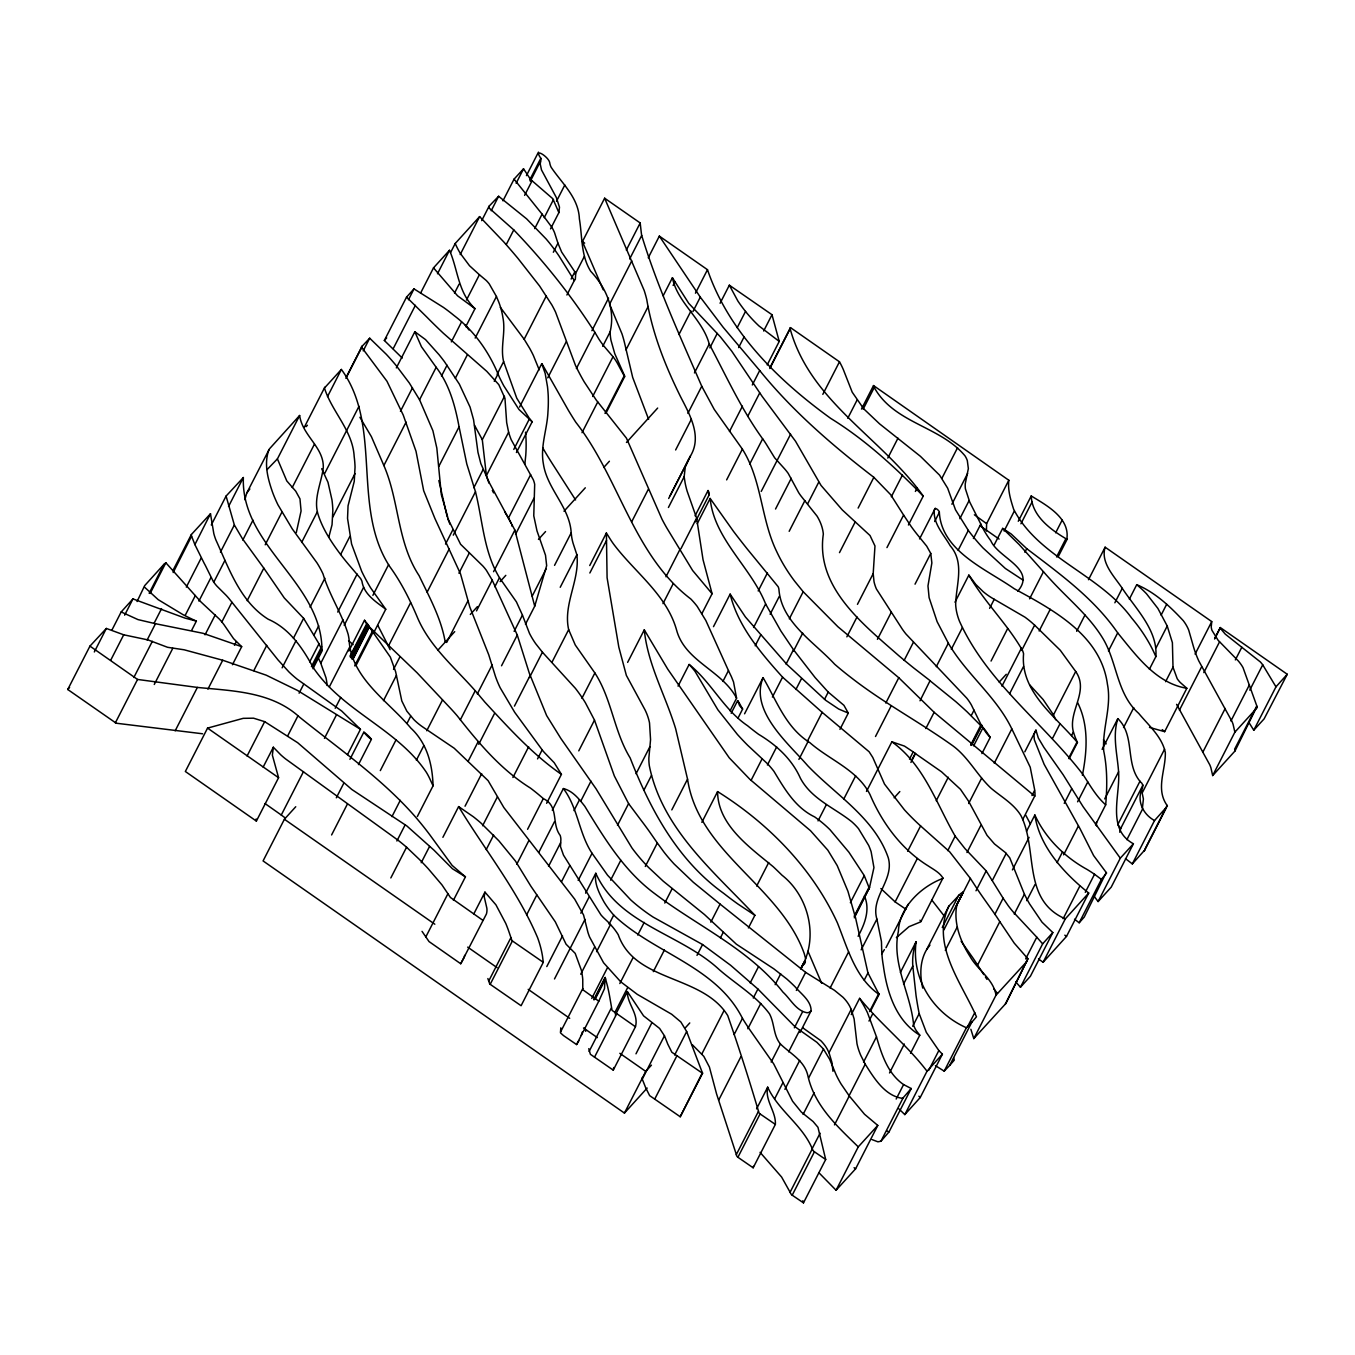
<?xml version="1.0" encoding="UTF-8"?>
<svg xmlns="http://www.w3.org/2000/svg" width="1355" height="1355" viewBox="0 0 1355 1355"><rect width="100%" height="100%" fill="white"/><g stroke="black" fill="none" stroke-linecap="round" stroke-linejoin="round"><path stroke-width="1.5" d="M854.327 917.809L869.131 888.338M606.125 412.868L624.621 376.707A4.37 3.117 27.1 0 0 624.418 375.437L614.764 353.689L610.97 340.257A87.245 62.11 27.1 0 1 610.106 331.907C615.543 309.143 606.176 287.836 590.729 271.305C580.821 255.705 582.362 236.38 579.381 218.849C578.568 197.593 562.088 183.552 551.129 167.241A18.665 13.296 27.1 0 1 549.757 162.888C548.894 156.79 532.786 146.814 540.831 158.298A2.219 1.575 27.1 0 1 541.068 158.942L540.222 163.989L541.475 169.883L556.346 197.542L559.48 207.179L558.87 212.633L550.537 228.893M748.4 927.938L754.887 915.286C713.255 870.943 661.985 828.769 649.316 765.677A79.115 56.334 27.1 0 1 648.859 758.038L650.552 739.711L649.519 722.893A68.394 48.695 27.1 0 0 645.082 709.969L626.366 675.417L618.812 647.114L607.091 577.738L606.396 532.989L610.444 539.459A78.183 55.674 27.1 0 0 613.646 544.168C634.936 572.504 666.829 594.777 676.636 630.261C685.207 661.562 722.164 670.42 736.578 698.198L730.091 710.85M560.801 1027.835L560.479 1032.866L563.494 1035.576L576.586 1044.57L578.873 1040.776M1096.449 825.788L1096.517 822.265M1094.281 896.468L1098.092 901.566L1120.297 858.189L1083.102 806.699L1063.184 774.789L1043.875 747.333L1038.32 738.001L1035.931 730.142L1033.899 734.647L1034.339 739.796L1044.129 764.288L1080.054 828.752L1093.62 855.581L1106.595 873.027L1101.395 879.395L1094.535 874.263A121.086 86.212 27.1 0 0 1086.981 869.385C1064.81 857.224 1045.399 838.152 1034.864 815.016C1039.522 846.74 1064.149 873.399 1088.709 893.047L1066.504 936.424L1043.13 962.253L1038.489 958.967M1105.697 804.819C1096.093 796.384 1089.894 785.019 1082.967 774.484C1043.028 722.503 986.999 682.293 959.492 621.268A74.085 52.743 27.1 0 1 955.665 604.686C955.969 584.937 965.099 562.833 950.16 545.709C943.842 534.598 932.901 523.521 934.323 509.92C934.95 506.651 938.592 510.09 939.32 511.817C941.081 551.112 986.067 568.981 1014.234 588.731C1053.445 610.004 1100.819 635.275 1107.425 684.224C1111.879 706.717 1102.055 728.617 1103.732 751.009C1107.442 768.912 1107.187 786.832 1105.697 804.819L1095.534 824.721M328.875 536.936L332.043 524.775L332.839 510.496A168.105 119.697 27.1 0 0 331.975 499.91L327.995 482.329L321.711 468.728M373.726 632.734L385.752 609.242L370.677 587.935A199.693 142.19 27.1 0 1 361.683 571.302L351.589 543.999L347.541 518.406L348.049 505.822L354.248 481.398L355.044 467.102A168.105 119.697 27.1 0 0 354.18 456.533C352.723 430.483 331.89 411.785 324.455 388.021L341.392 369.441C382.788 426.164 351.25 507.193 389.664 566.441C400.809 581.769 409.413 598.673 416.832 616.085C430.043 648.639 458.938 670.64 480.669 697.148A233.975 166.597 27.1 0 1 484.751 701.992C508.532 727.754 532.498 754.312 561.427 774.366L546.624 803.295M970.773 744.844L981.054 724.739L971.399 704.99A49.949 35.552 27.1 0 0 966.776 698.164L906.021 634.072A77.455 55.149 27.1 0 1 902.295 629.127L876.397 588.968A51.676 36.788 27.1 0 1 874.026 581.668L873.196 573.622L874.974 545.98L870.029 535.53L842.302 509.937L821.045 485.446L795.537 441.256L762.188 396.456L731.734 351.165L720.267 336.718L688.763 303.368L672.419 277.724L663.171 295.796M351.995 658.784L368.611 625.908L390.359 657.107L395.643 671.758L401.808 700.958L406.822 711.121L413.749 719.488A46.036 32.774 27.1 0 0 422.557 726.839L454.179 748.214L488.105 780.649L503.84 807.529L574.723 899.195L583.582 915.048L587.884 932.206A69.173 49.254 27.1 0 0 589.628 937.101L603.568 962.744L620.726 981.799L637.223 994.316L671.69 1014.268L680.837 1021.958L686.663 1031.545L702.568 1073.329L671.843 1052.242L667.744 1044.044A419.491 298.693 27.1 0 0 664.458 1035.779L659.614 1028.445L643.557 1015.844L627.365 991.589C627.077 1003.903 639.001 1013.98 635.461 1026.751L613.256 1070.145L590.39 1054.292L588.781 1048.651M1069.129 758.766L1077.445 742.506C1055.376 716.05 1020.18 691.999 1023.567 653.804A24.492 17.429 27.1 0 0 1022.534 650.552C1007.172 623.69 984.238 601.925 968.859 575.096L954.987 602.213M1031.223 495.964C1031.951 516.204 1050.938 529.856 1066.825 539.239C1070.213 518.05 1046.585 505.347 1031.223 495.964L1018.266 521.269M576.586 1044.57L598.791 1001.193L582.785 989.726L582.752 979.275A122.661 87.347 27.1 0 0 581.414 970.332L575.198 953.378L566.068 944.198L555.313 921.857L530.821 886.119L515.459 861.069L498.809 840.744L480.89 822.976A154.504 110.009 27.1 0 0 473.335 816.743L458.617 806.598L442.899 837.322M760.07 1152.326L781.615 1177.055L790.101 1192.231A13.415 9.553 27.1 0 0 790.524 1193.23L791.286 1194.365A3.354 2.388 27.1 0 0 792.218 1195.195L803.481 1202.867L825.686 1159.49L814.423 1151.801A3.354 2.388 27.1 0 1 813.474 1150.988L812.729 1149.836A13.415 9.553 27.1 0 1 812.306 1148.837C802.38 1124.938 778.464 1110.727 767.675 1087.184C764.66 1100.514 776.178 1111.608 775.365 1124.413L753.16 1167.79L737.916 1157.272A3.608 2.575 27.1 0 1 736.375 1154.629L716.575 1093.942L709.41 1067.062L703.821 1056.375L692.27 1044.671M516.424 452.519L532.159 421.795L518.982 409.498L503.789 385.819A247.846 176.472 27.1 0 1 499.148 376.656C489.612 352.808 474.69 331.196 454.094 315.563A148.898 106.029 27.1 0 0 443.559 307.483L414.003 288.886L406.551 297.101L426.961 317.222A485.937 345.999 27.1 0 0 443.475 333.347L486.801 371.372L498.809 384.651L504.958 398.285L506.668 422.591L508.616 432.211A100.27 71.392 27.1 0 0 511.225 439.765L533.311 479.772A32.689 23.272 27.1 0 1 534.683 484.396L533.768 515.832L536.987 530.872L545.506 555.228L546.658 565.679L534.717 606.193L525.469 624.265M861.492 409.058L873.518 385.565L1008.814 480.246L986.609 523.64L986.44 531.008M1008.814 480.246C1007.663 490.154 1010.661 499.91 1013.642 509.243C1038.591 557.786 1099.701 574.198 1131.628 618.015A154.351 109.907 27.1 0 1 1155.866 656.616L1149.379 669.268M524.876 463.918L525.774 455.094A248.727 177.099 27.1 0 0 526.045 439.731L525.96 438.004A214.056 152.404 27.1 0 0 525.52 432.16M352.588 659.377L369.238 626.84L417.018 672.707L450.758 708.58A208.789 148.66 27.1 0 1 457.279 715.88C478.518 742.93 500.876 769.64 530.398 788.051A172.559 122.865 27.1 0 1 543.304 798.586C559.361 806.259 551.163 823.535 560.191 835.425A21.528 15.328 27.1 0 1 560.885 839.66L560.479 846.604L563.494 855.157L600.909 914.811A34.146 24.322 27.1 0 0 603.974 918.097L606.921 920.875A49.39 35.179 27.1 0 1 610.478 924.55L612.866 927.26A57.926 41.243 27.1 0 1 618.236 934.713C635.004 982.629 702.263 974.448 727.72 1015.556C738.712 1047.008 748.976 1079.139 758.512 1111.236A3.608 2.575 27.1 0 0 760.07 1113.929L775.365 1124.413M593.981 999.956L605.211 977.48A11.416 8.13 27.1 0 1 605.329 977.92L605.448 978.445A10.129 7.215 27.1 0 0 605.566 978.886L607.463 986A266.8 189.971 27.1 0 1 609.784 997.212L612.07 1010.373L635.461 1026.751M854.751 916.285L869.554 887.373L873.941 867.607L871.13 851.736A96.883 68.986 27.1 0 0 868.674 845.418L858.511 828.65A50.779 36.162 27.1 0 0 851.618 821.621C834.121 807.665 811.408 798.993 800.365 778.16C791.811 758.936 776.263 744.928 758.563 734.291A188.751 134.399 27.1 0 1 747.604 725.755C723.655 709.614 711.256 682.141 689.136 664.458L678.042 686.138M613.256 1070.145L613.713 1067.52M1082.391 775.263C1087.117 751.331 1088.895 725.348 1077.733 702.838M1142.401 808.207L1143.4 798.993L1141.588 790.168C1143.197 787.204 1143.451 784.003 1140.52 781.937C1124.735 763.864 1135.558 735.63 1117.841 718.641L1102.123 749.366M870.723 1010.711L879.056 994.435C855.242 977.87 847.62 948.28 837.373 922.789C812.289 868.199 768.183 823.213 717.591 791.591C717.71 824.924 749.654 847.214 773.231 866.726A415.07 295.542 27.1 0 1 781.971 875.178C808.986 896.333 818.962 938.033 801.076 967.893M1017.808 591.153C1036.914 568.931 998.279 558.108 990.776 540.679A89.582 63.787 27.1 0 1 980.817 524.063L969.74 502.078L965.421 488.85A40.294 28.692 27.1 0 1 965.268 483.65L968.351 468.576L967.318 460.615A24.949 17.767 27.1 0 0 964.997 455.839C940.201 426.097 894.08 423.353 874.246 387.496A5.522 3.929 27.1 0 1 873.602 385.819L873.518 385.565M819.114 1172.939L836.069 1190.249L858.257 1146.872C837.187 1126.225 814.507 1105.849 807.851 1075.633C804.48 1060.592 790.473 1053.8 780.412 1043.977C773.197 1035.423 774.654 1023.313 769.471 1013.794C756.124 995.739 735.68 984.035 718.912 969.333C680.447 933.663 618.744 924.533 595.793 873.281C594.083 883.426 599.215 893.318 603.991 901.922A85.602 60.958 27.1 0 0 613.713 915.082C653.415 953.242 716.05 965.929 742.455 1018.316A239.31 170.391 27.1 0 0 751.212 1031.782L773.705 1063.895L792.556 1101.208L801.296 1112.032L813.085 1121.517L817.963 1127.292L825.686 1159.49M753.16 1167.79L753.482 1166.282M244.849 499.741L246.712 493.118L269.459 448.861L299.624 415.494C302.487 435.836 323.964 447.286 323.286 467.594C321.406 483.481 312.785 499.419 318.425 515.51C323.405 530.516 332.432 543.762 341.934 556.227A227.318 161.855 27.1 0 0 351.131 567.423L360.565 578.534A20.308 14.465 27.1 0 1 361.954 581.278C363.851 594.405 376.08 601.84 385.752 609.242M672.419 277.724C677.246 302.605 702.5 318.95 709.241 344.035C726.551 376.622 741.998 410.802 763.932 440.595A95.578 68.055 27.1 0 1 766.981 445.321L774.687 457.855L784.308 468.508A48.509 34.536 27.1 0 1 788.237 473.454L798.671 492.661A47.357 33.723 27.1 0 0 801.991 497.251L817.031 516.086A52.896 37.669 27.1 0 1 823.332 534.107C815.473 587.291 863 624.147 898.67 655.583A646.572 460.378 27.1 0 0 913.727 667.981L930.089 680.65L920.011 700.789M1088.472 579.72L1105.121 547.183L1211.743 621.589L1211.235 626.874A21.172 15.074 27.1 0 0 1211.963 630.329L1218.043 640.187L1238.267 660.901A39.278 27.964 27.1 0 1 1243.009 667.592L1256.796 705.887L1234.591 749.264M799.992 1032.493L811.103 1010.796C811.239 1000.668 800.822 993.774 794.894 986.576A174.253 124.067 27.1 0 0 786.865 979.055L773.908 968.893L736.375 944.198L704.448 914.523L663.306 881.241L648.486 867.369A159.856 113.82 27.1 0 1 631.955 847.959L596.048 788.779L560.902 738.543L546.624 715.559L529.314 673.215L517.271 635.038L492.221 580.16L486.445 570.421A44.851 31.927 27.1 0 0 482.787 565.933L460.598 544.27L448.556 520.066L441.324 494.541L436.835 448.115L432.906 430.738L419.61 399.861L409.329 383.008L396.016 365.359A226.471 161.262 27.1 0 0 386.311 354.316L369.695 338.208L361.429 346.999L386.971 381.246L403.248 415.087L416.019 451.3L423.675 490.713L434.938 518.559L460.548 573.978L469.762 606.871L488.782 654.888L495.371 676.162A125.405 89.294 27.1 0 0 500.164 687.764L514.697 712.324L542.169 749.857A31.656 22.544 27.1 0 0 545.388 753.583L554.195 762.696L561.427 774.366M296.305 532.549L301.081 510.987L299.963 498.86L295.746 491.204L286.786 480.94L277.419 458.888L299.624 415.494M1214.605 638.984L1220.313 627.551L1287.25 674.265L1264.113 718.878L1253.765 730.21L1248.768 722.215M582.277 1032.053L581.278 1035.372M1141.537 790.033C1136.913 802.041 1143.755 814.795 1154.528 820.537L1167.349 806.208A1.795 1.287 27.1 0 0 1167.248 805.632C1155.239 789.101 1165.825 770.182 1165.317 752.432C1161.879 736.51 1148.65 725.433 1138.708 713.391C1116.114 693.354 1117.367 661.037 1101.937 636.935C1088.641 615.678 1069.095 599.672 1052.225 581.447A320.153 227.945 27.1 0 1 1043.452 571.708L1019.248 544.642L1002.666 528.382L994.333 544.642M1117.841 718.641C1112.303 735.985 1117.333 754.176 1118.586 771.791C1120.331 795.792 1106.408 829.074 1133.407 843.775L1111.202 887.169L1098.092 901.566M1155.866 656.616C1157.932 630.397 1135.846 608.971 1122.262 588.324C1114.284 576.349 1100.345 562.732 1105.121 547.183M268.917 449.724C263.717 463.749 267.917 479.094 272.694 492.627A161.787 115.192 27.1 0 0 277.927 504.771L292.274 528.907L316.918 562.765A99.711 70.985 27.1 0 1 323.049 574.012C329.265 595.014 341.833 613.392 348.133 634.259A72.611 51.693 27.1 0 1 349.048 639.34C350.826 678.178 388.123 700.958 410.87 728.126C427.198 743.285 432.465 764.643 433.058 785.798L417.34 816.54M1119.738 832.224L1120.754 828.396L1117.773 824.602L1139.978 781.225M487.868 978.547L489.68 983.781A3.066 2.185 27.1 0 0 490.188 984.323L521.099 1005.715L543.287 962.321L512.393 940.946A3.066 2.185 27.1 0 1 511.885 940.404L509.158 932.376A163.362 116.327 27.1 0 0 505.754 923.399L495.93 904.835L484.954 892.132L484.192 896.688L486.868 908.24A25.576 18.208 27.1 0 1 486.428 913.964L460.717 963.744L429.027 941.573L422.032 931.359M1176.597 704.346L1209.727 764.728A34.417 24.509 27.1 0 1 1210.947 767.963L1212.674 775.551L1234.998 750.992L1257.05 706.362M858.121 936.305C864.71 924.144 870.435 909.628 864.422 896.028M364.614 620.268L365.41 621.437A15.481 11.026 27.1 0 0 366.866 623.351L366.324 623.181A11.873 8.452 27.1 0 1 364.478 620.285L348.879 650.993M670.132 495.693L690.491 455.907C702.364 436.31 689.61 414.359 680.481 396.558C665.288 365.85 652.466 333.635 646.792 299.709A152.658 108.688 27.1 0 0 644.167 290.427L604.635 198.203L582.43 241.596L603.229 289.801M963.185 892.064A30.623 21.816 27.1 0 0 960.187 894.012L948.923 906.072L926.718 949.448C919.808 961.034 919.706 975.295 922.738 988.083M948.923 906.072C930.648 944.418 961.728 983.069 976.464 1016.775C973.364 1020.62 969.909 1024.261 966.403 1027.751L944.198 1071.144L935.424 1065.657M482.922 920.35L450.436 897.484L441.984 884.917L428.248 868.741A294.442 209.652 27.1 0 0 419.356 859.409L406.568 847.214A187.075 133.213 27.1 0 0 397.947 840.151L285.6 758.936A60.907 43.377 27.1 0 1 280.705 754.769L273.337 747.232L272.372 755.175L278.571 777.702L256.366 821.096L185.347 771.486L207.552 728.109L243.206 718.336L253.537 718.184L264.665 721.656L297.693 742.726L351.843 789.491L406.873 825.974L434.04 850.229L452.468 868.775L465.443 876.837L453.417 900.33M202.589 733.783L116.208 723.214L67.75 689.492L89.955 646.115L106.351 628.449L123.712 634.801L148 639.916L167.58 647.3L184.144 649.79L222.711 660.241L266.224 675.18L297.355 690.373L360.464 729.295L347.524 754.616M94.325 651.958L106.351 628.449M111.94 630.024L121.188 611.935L132.959 598.91L184.907 618.066L196.373 621.098L191.749 630.143M124.643 615.17L132.959 598.91M137.058 601.535L144.714 585.58L163.955 564.357A24.492 17.446 27.1 0 1 164.633 563.748L165.852 562.765L200.98 601.959L219.341 619.083A60.348 42.97 27.1 0 1 223.931 624.604L233.534 638.595L241.681 646.674L232.433 664.746M110.771 660.105L123.712 634.801M149.152 593.287L163.955 564.357M150.117 593.507L165.852 562.765M172.83 570.709L191.343 534.564L210.482 513.748L213.802 533.531A74 52.693 27.1 0 0 215.902 539.984C229.08 568.693 240.174 601.637 268.188 619.218C289.326 628.432 302.436 647.775 313.056 667.321C342.222 711.104 397.083 728.651 426.334 772.265A68.478 48.746 27.1 0 1 430.162 779.548L433.058 785.798M173.169 572.555L191.597 536.173M154.165 623.114L161.567 608.649M360.464 729.295L341.714 711.053L297.168 679.194A94.63 67.377 27.1 0 1 288.903 671.894L278.012 659.919L230.384 600.282A55.419 39.447 27.1 0 0 226.031 595.218L216.885 586.088A37.788 26.897 27.1 0 1 213.277 581.464L206.4 567.559A85.213 60.67 27.1 0 0 204.182 563.29L194.883 544.608L210.482 513.748M147.17 639.966L155.486 623.707L203.081 633.31L241.681 646.674M211.278 524.995L226.082 496.066L243.358 477.536C240.817 545.946 321.101 582.125 321.931 648.859A2.27 1.609 27.1 0 1 321.762 649.299L312.514 667.371M133.84 677.5L152.336 641.338M115.361 722.842L137.549 679.448L89.955 646.115M186.312 587.105L201.116 558.175M228.555 506.448L243.358 477.536M185.195 615.373L195.374 595.489M220.459 552.095L234.347 524.978L226.082 496.066M154.267 684.478L172.779 648.317M198.914 601.095L210.94 577.586M213.853 582.04L224.947 560.343M242.799 540.069L252.979 520.185M304.452 426.977L324.81 387.208M205.045 634.818L215.225 614.916M327.52 396.558L341.392 369.441M346.49 376.656L362.208 345.932M345.898 378.333L361.633 347.591M221.712 622.216L231.891 602.331M292.24 487.529L314.445 444.152M363.208 350.86L369.695 338.208M265.207 544.795L281.857 512.258M175.168 730.819L197.373 687.425C232.84 690.965 271.559 691.541 299.557 717.151C338.801 748.705 380.772 777.736 414.308 815.642A294.729 209.856 27.1 0 1 429.772 834.765L452.13 865.405L465.443 876.837M247.169 600.688L263.818 568.152L242.443 538.748L234.347 524.978M402.249 358.042L384.346 340.478L406.551 297.101M207.908 689.153L222.711 660.241M408.465 299.743L414.003 288.886M234.466 645.319L236.312 641.711M324.506 473.81L358.99 406.314M420.558 293.154L433.515 267.85L449.504 250.285C458.024 269.865 458.075 292.799 474.995 308.635L465.747 326.707M393.187 348.709L415.392 305.332M437.479 273.778L449.504 250.285M301.64 542.44L317.375 511.699M450.588 252.538L455.212 243.493L479.619 216.614L503.738 241.884A608.937 433.583 27.1 0 1 517.881 258.297L539.578 285.99L551.875 304.96A132.4 94.274 27.1 0 1 555.567 312.124L575.418 365.24A235.482 167.664 27.1 0 0 584.225 381.89L596.217 400.03L626.433 438.139L661.951 519.101A213.074 151.709 27.1 0 0 666.982 528.264L692.659 570.54L712.086 593.71L701.907 613.595M396.338 367.899L414.833 331.738L425.538 339.614L439.054 354.705A232.874 165.801 27.1 0 1 444.44 361.65L459.345 384.126L470.066 407.093L473.573 419.745L477.959 452.299L480.822 463.546L489.494 483.024L514.866 530.093L534.717 606.193M460.192 254.571L479.619 216.614M481.702 220.645L489.104 206.18L498.623 196.272L526.621 218.849L546.116 238.954A170.273 121.239 27.1 0 1 559.022 255.993L574.3 280.536L566.898 295M253.792 670.657L266.749 645.353M332.805 517.034L354.993 473.64M491.221 210.736L498.623 196.272M454.518 293.12L459.142 284.076M502.959 200.828L514.07 179.131L523.538 168.799L530.601 179.504L552.84 198.745L558.87 212.633M516.136 183.247L523.538 168.799M400.436 411.327L412.462 387.835M526.434 175.625L538.46 152.133M466.459 300.048L479.399 274.743L469.507 265.716L460.412 253.537A85.856 61.127 27.1 0 1 455.212 243.493M293.459 638.205L303.622 618.32L284.279 597.945L263.818 568.152M310.075 607.176L324.878 578.263M529.72 179.995L540.831 158.298M445.253 642.338C441.324 618.524 429.366 597.149 419.102 575.655C396.998 542.102 399.42 501.282 383.871 465.527L406.077 422.133M530.296 181.265L540.459 161.381M282.128 667.829L296 640.712M340.613 554.534L349.861 536.461M419.525 399.844L436.174 367.307L421.473 346.761L414.833 331.738M524.622 195.357L532.024 180.893M451.351 341.867L461.53 321.982M506.363 244.357L513.765 229.91L489.104 208.026L489.104 206.18M441.493 376.046L447.048 365.206M247.084 756.005L264.665 721.656M314.106 634.851L318.73 625.807M475.165 338.072L496.438 296.508L489.307 283.991A31.707 22.578 27.1 0 0 486.208 280.451L479.399 274.743M309.719 661.85L318.984 643.777L303.622 618.32M455.348 378.265L467.373 354.773M337.717 612.054L357.144 574.08M534.7 228.605L542.102 214.141L514.07 179.131M311.447 666.575L321.626 646.691M299.099 693.201L303.723 684.156M312.954 668.743L322.202 650.671L318.984 643.777M263.158 767.116L273.337 747.232M544.236 217.664L553.484 199.575M556.499 201.268L564.815 184.991M327.114 685.478L326.843 682.734A72.611 51.693 27.1 0 0 325.945 677.635L320.779 663.239L342.984 619.845M287.734 735.782L297.914 715.897M344.204 625.299L363.631 587.325M372.896 595.353L388.614 564.612M438.715 466.594L459.074 426.825C455.178 405.873 449.403 384.481 436.174 367.307M329.35 686.866L349.692 647.097M553.331 252.25L557.955 243.206L554.534 232.637A53.489 38.092 27.1 0 0 551.925 227.352L542.102 214.141M349.996 656.108L366.9 623.334M350.369 657.141L367.205 624.198M350.962 656.582L367.307 623.876M351.25 657.7L367.866 625.078L367.239 624.215M351.521 657.344L368.086 625.282M351.538 658.615L368.204 626.078M497.149 374.251L503.62 361.599C500.147 347.117 505.923 332.212 502.908 317.595A103.251 73.509 27.1 0 0 498.826 302.216L496.438 296.508M352.385 658.496L369.034 625.942L368.154 625.332M494.236 381.297L497.929 374.065M353.028 659.207L369.238 626.84M354.688 665.847L372.269 631.498M355.891 665.712L373.472 631.362M335.193 708.275L340.749 697.435M539.222 369.847L533.379 355.501A132.4 94.274 27.1 0 0 529.67 348.337L524.165 339.241L546.37 295.847M285.329 818.014L281.281 815.016L303.486 771.622M324.438 738.356L336.463 714.864M295.746 806.733L284.398 819.25L263.073 860.933L624.435 1113.082L647.148 1088.065M489.02 483.159A100.27 71.392 27.1 0 1 486.411 475.588L482.295 439.681L504.5 396.287M571.133 279.045L574.842 271.813L561.664 252.081L557.955 243.206M575.147 274.371L584.412 256.298M390.088 649.706L388.394 646.098L410.599 602.704M473.844 487.698L483.091 469.609M445.524 544.1L452.926 529.653M453.281 535.157L475.47 491.763L466.781 463.952L459.074 426.825M519.558 407.059L541.763 363.682A5.2 3.692 27.1 0 1 542.542 364.749L568.473 410.48A411.785 293.205 27.1 0 0 575.807 422.252C619.303 477.705 633.09 554.991 690.779 598.961A70.968 50.525 27.1 0 1 697.198 606.379L705.853 620.539L728.465 670.573A272.389 193.951 27.1 0 0 731.344 676.552L733.529 681.955L736.578 698.198M486.411 475.588L508.616 432.211M427.113 592.169L449.318 548.792M393.526 669.404L399.996 656.752M349.929 759.342L363.801 732.225M547.742 377.859L566.255 341.697M383.482 700.654L396.439 675.349M513.782 449.42L529.517 418.678L516.763 398.201L503.62 361.599M336.328 797.807L343.73 783.342M358.465 764.593L371.422 739.288A28.387 20.206 27.1 0 0 363.885 732.157A27.777 19.783 27.1 0 0 371.355 739.373M458.938 573.216L469.118 553.331M626.315 250.082L640.187 222.965L604.635 198.203M331.602 834.951L347.32 804.209M591.898 330.688L608.547 298.151M629.668 258.957L641.694 235.448A130.385 92.834 27.1 0 1 641.338 233.111L640.187 222.965M576.4 368.526L594.896 332.382C571.404 295.661 543.999 261.295 513.765 229.91M648.622 419.322L632.683 377.418L624.587 343.086A152.658 108.688 27.1 0 0 621.962 333.804L609.581 304.231L631.786 260.854M511.106 523.166L508.481 518.016L530.669 474.623M380.315 770.605L396.033 739.864M446.659 642.473L467.932 600.892M406.991 723.435L410.684 716.202M602.704 346.355L610.106 331.907M648.249 257.806L659.343 236.109L707.479 269.696C728.77 332.111 778.38 380.518 830.666 418.356C865.303 439.765 894.994 467.187 923.229 496.082L908.426 524.995M493.576 571.674L514.866 530.093M515.544 534.293L534.039 498.132M476.503 610.902L492.221 580.16M494.846 586.749L499.47 577.704C483.65 551.705 482.719 520.557 475.47 491.763M592.677 396.507L613.019 356.738L604.144 346.355A86.33 61.483 27.1 0 1 598.944 339.19L594.896 332.382M426.757 730.735L442.492 700.01M582.023 432.702L597.741 401.961M625.976 349.861L648.181 306.467M416.358 760.206L423.759 745.741M391.951 816.625L400.267 800.348M604.991 413.411L624.418 375.437M673.113 285.448L674.959 281.84M396.88 840.998L405.213 824.721M460.344 719.827L475.148 690.898M477.316 693.896L492.119 664.966M514.121 631.379L522.437 615.102L516.424 601.891L499.47 577.704M532.176 596.166L546.048 569.049M390.833 877.938L406.568 847.214M501.536 665.779L517.271 635.038M554.551 565.357L571.2 532.82C569.693 507.109 547.149 489.036 543.389 463.901C540.086 446.32 547.268 429.179 547.962 411.717A248.727 177.099 27.1 0 0 548.25 396.338L548.165 394.61A214.056 152.404 27.1 0 0 547.488 386.649L545.184 373.438L541.763 363.682M695.454 293.205L707.479 269.696M678.94 334.516L690.965 311.006M692.913 311.599L700.298 297.135L659.343 236.109M468.051 761.425L478.23 741.541M478.755 744.285L494.473 713.56M560.225 587.291L576.874 554.754L573.131 543.389A71.832 51.134 27.1 0 1 571.658 536.749L571.2 532.82M421.219 862.729L429.552 846.469M720.081 303.266L729.346 285.194L771.994 314.716L779.227 341.409L767.201 364.918M514.443 706.124L530.178 675.4M529.483 677.517L542.44 652.212L535.648 643.625A83.976 59.789 27.1 0 1 529.483 633.378L522.437 615.102M465.036 806.225L481.686 773.688M589.747 565.526L606.396 532.989M589.848 572.996L606.515 540.459M694.454 372.947L709.241 344.035M709.851 347.879L717.252 333.415M552.01 662.172L568.66 629.635C562.918 604.195 580.008 580.109 576.874 554.754M631.684 521.811L648.334 489.274M687.883 413.377L701.755 386.26C680.261 336.65 657.497 287.209 641.694 235.448M737.188 327.707L745.521 311.43A154.284 109.857 27.1 0 1 737.899 301.064L729.346 285.194M425.775 937.016L447.98 893.623M482.617 825.737L497.421 796.825M675.637 449.962L691.372 419.22M512.918 777.499L528.653 746.774M738.627 347.608L744.166 336.768M486.225 849.585L493.627 835.137M668.676 498.488L690.491 455.907M537.545 758.902L542.169 749.857M668.422 507.481L684.156 476.757L685.257 467.119L689.034 458.718M763.678 330.993L771.994 314.716M581.922 698.282L594.879 672.978L575.265 644.997L568.66 629.635M473.86 913.812L484.954 892.132M752.313 384.972L759.698 370.525L723.079 327.182L700.298 297.135M729.481 431.483L742.438 406.161M527.586 829.311L543.304 798.586M770.114 367.391L790.473 327.605L839.473 361.802A87.94 62.618 27.1 0 1 843.335 369.593L852.21 392.188L863.745 408.854L879.547 423.827L920.435 456.33L939.608 475.182L947.67 488.207L955.495 509.802L968.317 530.398A173.863 123.796 27.1 0 0 983.103 548.047L1005.359 568.473L1023.364 580.313M769.792 368.526L790.134 328.757C810.171 401.944 881.834 437.716 923.229 496.082M516.78 864.219L528.806 840.71M695.081 515.815L708.038 490.51A9.366 6.673 27.1 0 1 709.241 494.694L695.352 521.811M747.689 416.425L759.715 392.933M665.966 576.773L679.837 549.656M680.904 548.809L696.622 518.084L687.188 491.306A119.799 85.297 27.1 0 1 685.139 483.007L684.156 476.757M578.771 750.856L594.489 720.115L585.377 702.737A148.948 106.046 27.1 0 0 575.384 688.323L542.44 652.212M697.215 523.741L710.155 498.437L733.597 531.499A991.115 705.701 27.1 0 0 747.13 548.86L778.126 586.681A11.941 8.503 27.1 0 1 778.939 589.594C781.479 622.436 814.372 642.168 834.629 664.187A265.123 188.768 27.1 0 0 851.397 677.839C883.612 702.94 919.825 722.164 952.921 745.86C968.554 757.411 977.192 775.416 991.25 788.407C1001.481 796.994 1013.709 803.786 1020.874 815.473C1038.184 849.466 1021.687 899.856 1065.318 918.859L1088.709 893.047M627.636 662.375L644.286 629.838L667.778 669.218L729.278 757.868L749.874 779.311L810.51 830.717L827.82 850.161L837.221 865.608L847.959 891.336L855.564 917.86L867.945 972.907L879.056 994.435M552.281 810.256L563.375 788.559C572.742 790.88 579.127 799.043 584.784 806.259C604.381 838.338 624.232 871.282 655.193 893.995C698.011 926.397 748.993 949.008 782.953 992.114C790.473 998.957 796.147 1010.796 806.953 1012.727A7.368 5.251 27.1 0 0 809.646 1012.066L811.103 1010.796M662.985 603.636L673.164 583.751M726.636 479.873L742.371 449.132L714.237 409.396L701.755 386.26M538.816 852.329L554.551 821.587M749.705 464.088L762.662 438.783M573.978 810.612L579.517 799.755M488.647 981.172L510.852 937.779M580.821 801.042L590.983 781.158M548.538 866.336L560.563 842.827M490.188 984.323L512.393 940.946M526.655 914.828L536.817 894.944M561.512 881.732L569.828 865.455M761.222 491.425L790.609 434.193M822.824 394.356L839.473 361.802M578.179 880.411L592.05 853.294C578.839 833.342 577.992 807.8 563.375 788.559M636.054 773.756L649.926 746.639M713.492 626.654L730.142 594.117L745.402 616.948L787.069 664.627L825.585 700.23L838.694 709.038L848.281 713.086L839.948 729.363M775.534 509.023L791.269 478.298M617.49 825.297L628.585 803.6L614.34 775.958L594.489 720.115M546.793 966.572L562.528 935.848M585.614 893.165L595.793 873.281M580.821 913.219L589.137 896.942M644.065 789.88L651.467 775.416M554.5 978.954L585.021 919.367M758.19 590.966L767.438 572.894M610.631 880.157L620.81 860.273M789.169 531.312L804.904 500.571M847.773 418.255L857.021 400.182M807.597 503.925L818.708 482.228M722.926 681.413L728.465 670.573M863.152 409.176L874.246 387.496M753.6 627.484L765.626 603.974C751.077 567.186 713.983 538.934 710.155 498.437M580.736 974.211L594.608 947.094M609.089 924.127L613.713 915.082M596.607 951.667L610.478 924.55M770.131 614.255L779.396 596.183M755.192 645.793L760.748 634.953M671.809 809.884L687.544 779.142L675.671 728.821A260.804 185.703 27.1 0 0 673.113 720.945C662.951 690.847 647.402 661.816 644.286 629.838M560.597 1031.9L582.802 988.506M645.302 866.472L657.327 842.979L649.384 831.513A412.665 293.832 27.1 0 0 640.949 820.114L628.585 803.6M731.175 713.272L737.645 700.62A35.992 25.626 27.1 0 1 739.068 702.686L742.625 709.055L738.001 718.099M591.745 998.449L607.463 967.724M594.1 999.177L605.211 977.48M789.321 618.845L803.193 591.729L794.674 581.21A166.767 118.732 27.1 0 1 776.754 551.705C760.782 519.016 762.052 480.297 742.371 449.132M595.387 998.77L605.566 978.886M744.573 713.797L763.085 677.652C776.584 700.552 785.781 727.618 809.816 742.608C829.7 760.087 857.749 769.962 870.045 794.657C882.19 823.112 901.583 849.416 928.141 865.862C933.409 869.385 940.048 872.739 943.08 878.345C921.84 886.153 899.483 906.614 898.365 931.427C891.353 963.947 910.831 993.418 913.643 1025.125A24.458 17.412 27.1 0 0 916.386 1030.816L919.791 1035.203L910.543 1053.292M637.731 935.052L644.201 922.399M858.138 508.074L873.856 477.333C832.461 445.473 792.743 411.293 759.698 370.525M839.49 552.637L855.208 521.912M887.796 458.058L897.975 438.173M701.856 822.333L717.591 791.591M619.828 983.527L632.768 958.222M786.069 664.136L793.471 649.672L780.853 630.973L765.626 603.974M793.437 651.213L802.702 633.141M664.78 903.057L672.182 888.592M589.103 1051.446L611.308 1008.069M772.401 697.063L782.563 677.161C760.866 652.991 738.001 626.366 730.142 594.117M614.696 1012.896L627.653 987.592M615.339 1015.081L627.365 991.589M594.523 1057.171L616.728 1013.777M891.353 496.709L902.464 475.012M795.927 689.475L801.483 678.635M751.043 780.446L762.137 758.749L747.706 745.301A256.925 182.925 27.1 0 1 737.391 734.427L717.879 709.8L695.03 671.369A86.229 61.398 27.1 0 0 689.136 664.458M653.313 971.637L664.424 949.957M767.404 764.999L776.669 746.927M857.461 604.347L873.196 573.622M915.387 491.442L917.25 487.834M886.949 547.606L903.599 515.069L890.658 494.677L873.856 477.333M846.858 636.85L857.021 616.965M635.986 1053.817L651.721 1023.076M824.534 699.332L828.227 692.1L815.083 677.534L793.471 649.672M710.816 922.179L720.064 904.09L693.337 882.291L674.231 864.084A157.248 111.957 27.1 0 1 663.865 851.939L657.327 842.979M696.995 955.377L702.551 944.537L653.178 917.115A138.566 98.661 27.1 0 1 630.769 899.94L607.565 875.211L592.05 853.294M941.861 478.4L957.579 447.675M807.36 741.27L822.163 712.34L782.563 677.161M798.908 759.393L808.173 741.304M624.435 1113.082L645.759 1071.399L651.45 1065.149M702.466 1072.533L680.227 1116.757L649.638 1095.619L645.539 1087.421A419.491 298.693 27.1 0 0 642.253 1079.173L664.458 1035.779M919.554 538.934L935.289 508.21M720.454 937.795L723.214 932.376M934.662 521.523L939.303 512.478M877.43 639.34L891.302 612.223M756.666 886.035L768.692 862.542M951.888 504.212L967.622 473.471M915.032 584.174L930.766 553.433L926.718 546.167L917.538 534.852A161.414 114.938 27.1 0 1 911.238 526.57L903.599 515.069M674.638 1055.037L686.663 1031.545M654.702 1099.159L676.907 1055.765M959.848 518.677L969.096 500.588M818.03 820.893L826.364 804.633M958.137 550.282L968.317 530.398M701.873 1053.902L724.078 1010.508M904.124 660.444L913.372 642.355M885.814 703.042L898.772 677.737L837.881 626.721L803.193 591.729M973.415 538.528L980.817 524.063M680.227 1116.757L702.568 1073.329M875.499 736.51L891.234 705.786M843.623 799.365L855.649 775.856M750.179 982.917L758.512 966.657M734.122 1034.593L742.455 1018.316M753.278 998.059L757.902 989.031L730.565 965.234L702.551 944.537M866.472 791.439L891.878 741.812L904.479 746.097L913.185 751.89A12.483 8.892 27.1 0 1 913.609 752.211L915.048 753.211A2.287 1.626 27.1 0 0 915.557 753.397L910.933 762.442M747.825 1028.75L760.782 1003.445M1004.106 531.024L1014.285 511.14M936.305 666.66L948.331 643.168L937.118 621.674L929.107 597.64L927.972 585.936L931.867 562.952L930.766 553.433M775.145 984.679L780.7 973.839M718.658 1100.158L740.863 1056.781M951.295 649.316L962.389 627.636M1020.925 523.775L1032.019 502.078M800.585 968.961L802.431 965.353A56.876 40.498 27.1 0 1 803.413 963.507L805.277 960.56L801.567 967.792M909.493 759.122L913.185 751.89M925.821 728.55L934.137 712.29L898.772 677.737M911.475 760.68L915.167 753.448L941.539 771.808L960.458 789.304L968.537 801.144L987.033 835.341L994.468 843.945L1005.342 852.515L1009.746 857.817L1024.414 894.181A186.143 132.536 27.1 0 0 1029.546 903.836L1042.046 922.213L1052.818 932.562L1030.41 976.244L1020.451 987.236L1015.691 981.816M989.607 608.344L994.231 599.3A52.642 37.483 27.1 0 1 983.273 591.745L975.668 584.31L968.859 575.096M796.35 990.437L805.598 972.365L720.064 904.09M1024.888 552.281L1026.734 548.656L1011.203 534.005L1002.666 528.382M850.364 902.701L864.253 875.584L848.908 852.21L829.921 829.633A90.633 64.532 27.1 0 0 814.677 816.93C795.216 807.512 784.647 789.016 773.976 771.385A67.75 48.238 27.1 0 0 766.828 763.136L762.137 758.749M771.164 1062.066L780.412 1043.977M794.352 1027.818L802.685 1011.558M854.158 916.319L868.962 887.389L864.253 875.584M756.581 1108.881L767.675 1087.184M788.644 1051.853L799.738 1030.156L795.927 1027.361A24.593 17.513 27.1 0 1 792.201 1023.872L757.902 989.031M736.307 1154.612L758.512 1111.236M1055.664 532.803L1062.134 520.134M991.047 661.054L1007.697 628.5M737.916 1157.272L760.121 1113.878M830.107 988.049L848.603 951.888M1029.58 598.825L1043.452 571.708M774.637 1098.871L782.97 1082.594M971.264 715.576L974.042 710.155M1056.561 556.939L1065.809 538.867M784.901 1089.352L799.704 1060.423M907.63 851.245L920.587 825.94L917.42 823.01A208.721 148.61 27.1 0 1 904.429 809.833L884.51 784.088L872.772 757.445L869.131 751.771L822.163 712.34M1058.136 556.837L1067.384 538.765M936.254 800.72L948.28 777.228M861.153 949.855L876.888 919.13C870.283 897.027 894.622 879.785 888.236 857.681C874.415 817.861 835.679 794.945 807.732 765.727C788.661 743.658 749.383 710.901 763.085 677.652M971.196 745.369L981.731 725.247M971.603 745.148L981.765 725.247M1001.955 686.172L1021.382 648.215M1021.67 650.451L1034.61 625.146L1032.188 622.944A75.101 53.472 27.1 0 0 1024.905 617.135L994.231 599.3M973.686 745.809L982.934 727.737L967.284 712.019A413.563 294.475 27.1 0 0 955.783 701.636L930.191 680.904M905.936 909.239L895.13 901.905L917.318 858.528M808.647 1077.97L823.45 1049.041L816.879 1042.3L799.738 1030.156M1039.133 631.007L1050.227 609.327M1009.644 693.641L1023.516 666.524M864.253 980.122L867.945 972.907M832.969 1071.297L831.919 1062.337L829.006 1052.733L851.211 1009.339L849.551 1005.918A35.365 25.186 27.1 0 0 842.962 997.246L834.494 990.336L805.598 972.365M981.918 753.6L990.251 737.323L985.796 730.87A119.291 84.942 27.1 0 0 982.68 727.008L981.359 725.484M851.279 1014.607L859.612 998.347C880.564 1024.075 906.834 1044.79 927.023 1071.212L904.818 1114.606L898.89 1108.847M886.001 947.619L908.206 904.225M803.092 1114.403L814.186 1092.706M968.656 803.515L981.613 778.193M947.772 850.618L955.173 836.154C936.254 803.413 924.042 764.762 891.878 741.812M994.248 763.255L1011.829 728.905C996.264 696.419 966.2 674.163 948.331 643.168M869.537 1011.592L878.785 993.52M868.978 1021.06L872.688 1013.828M896.383 937.626L908.985 926.685L920.824 921.823L942.945 878.04M900.381 972.467L916.099 941.725C911.204 978.801 932.968 1012.863 966.403 1027.751M1076.666 631.278L1084.982 615.001M811.764 1149.447L820.08 1133.187M790.101 1192.231L812.306 1148.837M966.962 852.532L980.834 825.415M792.218 1195.178L814.423 1151.801M863.525 1062.134L876.482 1036.829L867.42 1012.558A139.836 99.576 27.1 0 0 862.915 1004.055L859.612 998.347M903.548 984.12L912.796 966.047A106.164 75.592 27.1 0 1 916.149 941.742M1024.82 751.839L1035.931 730.142M848.569 1096.72L865.218 1064.183L860.679 1055.172A81.639 58.13 27.1 0 1 856.987 1043.723L854.124 1018.96L851.211 1009.339M834.477 1124.887L849.28 1095.975L841.065 1083.983A102.777 73.17 27.1 0 1 836.018 1074.481L829.633 1059.271L823.45 1049.041M942.267 927.514L958.917 894.977M1055.714 719.725L1053.496 714.881L1075.701 671.504L1060.254 650.248L1034.61 625.146M943.791 930.055L963.219 892.081L957.595 902.938A66.209 47.137 27.1 0 0 956.19 909.154C954.513 925.888 961.102 942.504 969.994 956.393C977.531 969.96 993.537 979.123 995.993 995.197L973.788 1038.591L970.874 1029.309M955.58 907.376L970.383 878.447L949.652 851.804L920.587 825.94M1114.86 602.789L1122.262 588.324M1052.564 738.323L1059.966 723.858M945.299 950.329L957.324 926.82M976.007 890.777L986.186 870.892L964.98 848.62L955.173 836.154M1129.342 599.147L1136.743 584.683C1154.968 592.287 1170.026 606.396 1183.271 620.658A41.395 29.471 27.1 0 1 1188.725 630.143L1193.535 646.894A129.453 92.174 27.1 0 0 1198.802 660.969L1231.932 721.334A34.417 24.509 27.1 0 1 1233.152 724.586L1234.879 732.157L1212.674 775.551M912.694 1026.26L919.181 1013.608A524.808 373.675 27.1 0 1 916.065 995.671L912.796 966.047M889.524 1072.957L904.327 1044.027M1031.968 795.554L1034.729 790.134L1030.223 767.201L1011.829 728.905M1108.441 650.942L1117.689 632.87C1093.841 598.199 1059.661 573.775 1026.734 548.656M1022.686 819.623L1034.712 796.113L934.137 712.29M992.351 880.479L1006.223 853.362M1071.551 735.562L1073.397 731.937C1067.774 711.358 1089.606 691.372 1075.701 671.504M1026.531 831.293L1034.864 815.016M836.069 1190.249L855.598 1168.823L877.786 1125.429L864.507 1114.233L849.28 1095.975M1068.722 758.156L1077.073 741.913M1012.422 869.91L1029.072 837.373M896.18 1099.041L903.582 1084.576C887.779 1073.668 881.58 1054.41 876.482 1036.829M994.807 914.473L1003.123 898.196L986.186 870.892M872.078 1139.606L877.921 1141.825L880.953 1141.215L903.141 1097.821L911.221 1088.522L903.582 1084.576M880.953 1141.215L889.016 1131.916L911.221 1088.522M983.798 974.618L977.599 965.048L999.804 921.671A266.325 189.632 27.1 0 0 994.739 913.981L983.34 897.874A436.124 310.532 27.1 0 1 977.497 889.371L970.383 878.447M1064.251 803.363L1071.653 788.915M1161.116 615.119L1166.672 604.279M928.666 1070.433L938.846 1050.548L926.295 1032.307L919.181 1013.608M904.818 1114.606L920.197 1097.567L942.403 1054.173L940.184 1051.903A29.844 21.257 27.1 0 1 939.269 1051.006L938.846 1050.548M1014.251 914.066L1024.414 894.181M1156.137 647.724L1167.231 626.027L1157.881 608.412L1146.567 593.846A74.152 52.794 27.1 0 0 1141.113 588.51L1136.743 584.683M1026.751 900.668L1035.085 884.392M1077.598 801.804L1087.777 781.92M967.402 1027.056L974.804 1012.592M944.198 1071.144L949.703 1065.386L971.908 1021.992M1123.566 727.55L1133.745 707.666M1057.036 862.627L1062.574 851.787M1063.641 854.836L1078.445 825.906M1104.715 798.908L1118.586 771.791M1165.605 681.684L1173.007 667.219L1172.397 642.66L1167.231 626.027M1025.684 958.883L1036.778 937.186L1013.117 911.83A94.02 66.954 27.1 0 1 1008.205 905.665L1003.123 898.196M999.804 921.671L1014.201 943.08L1027.903 958.764L1005.901 1003.445L973.788 1038.591M1005.308 1004.157L1027.903 958.764M1020.451 987.236L1042.656 943.842L1052.818 932.562M1195.093 654.126L1211.743 621.589M1063.116 918.741L1079.766 886.204M1043.13 962.253L1065.318 918.859M1149.497 727.398L1164.656 731.666L1186.845 688.272L1180.307 682.53A24.661 17.564 27.1 0 1 1177.207 678.703L1173.007 667.219M1214.758 638.408L1220.313 627.551M1085.287 892.335L1094.535 874.263M1179.426 710.172L1201.631 666.796M1120.754 828.396L1142.959 785.019M1142.384 792.54L1164.589 749.163M1203.816 672.605L1219.534 641.864M1074.515 919.215L1079.19 922.772L1101.395 879.395M1106.239 872.485L1084.237 917.081L1079.19 922.772M1126.886 839.66L1142.621 808.935M1235.337 659.919L1241.807 647.267L1225.293 634.157L1220.161 628.127M1125.463 858.613L1132.323 863.914L1154.528 820.537M1167.129 805.429L1145.043 849.009A1.795 1.287 27.1 0 1 1145.161 849.585L1132.323 863.914M1144.145 851.245L1166.232 808.003M1202.986 751.873L1225.191 708.479M1230.933 720.979L1249.429 684.817M1249.767 690.135L1262.725 664.831A31.843 22.662 27.1 0 0 1260.319 661.918L1241.807 647.267M1253.765 730.21L1275.97 686.833L1287.25 674.265M869.131 888.88L869.554 887.373M881.715 953.937L884.392 949.584M246.712 493.118L249.862 488.969M598.791 1001.193L604.482 988.659L605.075 978.259M460.717 963.744L464.223 957.341A25.576 18.208 27.1 0 0 464.63 955.377M1257.203 707.615L1234.879 732.157M1234.998 750.992L1234.778 749.637M926.718 949.448L929.953 945.113M942.403 1054.173L927.023 1071.212M877.786 1125.429L858.257 1146.872M67.75 689.492L69.596 687.358M191.343 534.564L191.411 535.801M306.128 426.656L307.399 425.25M1133.407 843.775L1120.297 858.189M437.682 650.4L454.721 631.633M470.321 614.442L477.417 606.617M500.13 581.6L505.805 575.35M538.46 539.392L545.557 531.567M564.002 511.241L585.292 487.8M603.737 467.475L609.411 461.225M626.45 442.458L657.666 408.058M685.511 1027.632L689.763 1022.94M894.148 797.807L899.822 791.557M999.177 682.107L1006.274 674.299M386.683 337.92L384.346 340.478M267.138 469.541L277.419 458.888M1027.429 960.881L995.993 995.197M949.703 1065.386L954.259 1060.152L953.7 1057.899M367.561 624.011L368.12 624.791M903.141 1097.821L902.515 1098.329C884.984 1096.11 873.907 1077.936 865.218 1064.183M197.373 687.425L137.549 679.448M1186.845 688.272C1155.967 683.242 1136.252 655.515 1117.689 632.87M155.486 623.707L137.973 619.591L121.188 611.935M196.373 621.098L194.341 620.184A194.087 138.193 27.1 0 1 183.027 614.662L158.213 599.672L144.46 587.088M887.068 1131.002L889.016 1131.916M779.227 341.409L759.003 325.979A116.259 82.774 27.1 0 1 745.521 311.43M474.995 308.635L457.55 295.796L433.515 267.85M754.887 915.286L737.814 903.954A283.703 202.014 27.1 0 1 723.655 893.318C677.652 860.408 650.265 809.528 630.177 757.97C613.917 731.412 611.799 698.994 594.879 672.978M802.736 1027.784L820.757 1040.64A35.365 25.186 27.1 0 1 827.346 1049.312L829.006 1052.733M582.43 241.596L584.666 243.121M278.571 777.702L207.552 728.109M980.105 525.791L999.109 539.07M284.398 819.25L434.82 924.212M467.678 947.128L497.065 967.639M528.196 989.353L569.693 1018.316M583.514 1027.971L597.352 1037.625M619.828 1053.309L645.759 1071.399M974.364 514.798L986.609 523.64M281.281 815.016L265.038 803.566M1064.81 935.17L1066.504 936.424M919.791 1035.203C895.74 1020.451 886.898 991.995 883.341 965.607A174.27 124.084 27.1 0 1 881.631 946.891L881.546 945.553A71.324 50.779 27.1 0 0 881.377 941.149L876.888 919.13M854.09 1167.688L855.598 1168.823M742.625 709.055L739.576 705.599L737.645 700.62M1162.217 729.617L1164.656 731.666M353.113 644.607L348.574 640.661M895.13 901.905L880.886 888.558M828.227 692.1L843.945 705.345L848.281 713.086M918.91 1096.178L920.197 1097.567M1029.783 684.952L1043.147 699.57L1053.496 714.881M1042.656 943.842L1036.778 937.186M529.517 418.678L530.872 420.219A23.645 16.836 27.1 0 1 532.159 421.795M931.698 899.889L944.384 916.234M1275.97 686.833L1262.725 664.831M624.621 376.707L617.253 363.021A46.222 32.91 27.1 0 0 614.306 358.431L613.019 356.738M997.449 993.367L993.757 988.777M500.334 307.348L524.165 339.241M474.538 425.267L482.295 439.681M961.135 941.268L972.534 957.375A266.325 189.632 27.1 0 1 977.599 965.048M359.922 417.306L371.422 436.7L383.871 465.527M468.949 329.959L467.119 327.368A31.707 22.578 27.1 0 0 465.104 324.98M985.373 977.006L986.982 979.377M1103.444 739.728L1106.154 743.878M458.617 806.598C484.988 850.127 517.61 890.54 537.596 937.677A134.247 95.578 27.1 0 1 542.491 956.156L543.287 962.321M504.602 511.648L508.481 518.016M920.011 920.181L920.739 921.417M377.893 625.519L388.394 646.098M575.587 499.944L553.602 465.629A411.785 293.205 27.1 0 1 546.268 453.857L542.644 447.709M1025.718 815.134L1030.24 823.637M807.97 951.227L821.672 983.256M492.339 490.442L493.593 492.881M318.323 658.005L320.779 663.239M1077.411 742.421L1076.378 740.118A122.814 87.448 27.1 0 1 1075.04 736.866L1073.397 731.937M641.813 1078.14L642.253 1079.173M191.682 536.394L194.883 544.608M802.821 1200.716L803.481 1202.867M805.7 958.849L804.735 955.444A29.607 21.087 27.1 0 0 803.989 952.87C779.362 885.442 698.587 852.752 687.544 779.142M449.979 524.266L447.963 519.016M321.829 649.468L322.1 650.332M447.235 516.933L438.851 480.534M712.086 593.71L703.042 559.717L696.622 518.084M584.835 1027.649L585.275 1029.394A266.8 189.971 27.1 0 1 585.716 1031.324M256.146 818.962L256.366 821.096M990.166 737.374A40.006 28.489 27.1 0 1 983.002 727.72M574.3 280.536A9.214 6.555 27.1 0 0 575.333 279.232L575.689 274.201A16.954 12.076 27.1 0 0 574.842 271.813M805.293 960.576A7.944 5.657 27.1 0 1 802.414 965.319M709.139 494.711A11.551 8.215 27.1 0 1 708.106 490.527M1034.746 790.897A31.317 22.307 27.1 0 1 1034.864 796.164M789.965 328.74A1.88 1.338 27.1 0 1 790.507 327.656M511.699 524.758A32.689 23.272 27.1 0 1 512.139 526.299"/></g></svg>
